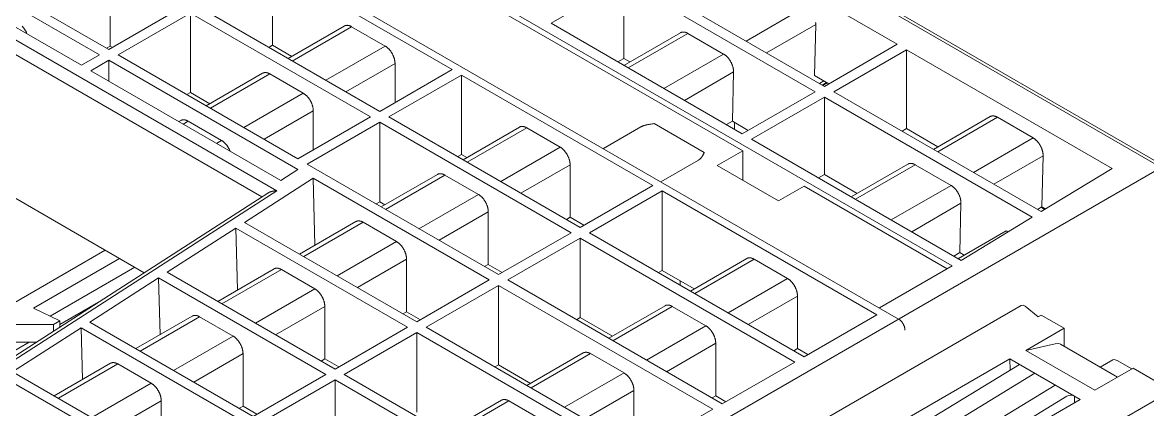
# Model space of a CAD drawing. Header units: inches. Extents: x 67248 to 85686, y -40174 to -31152.
# Drawn here: x 75342.5 to 75409.8, y -37871.2 to -37848.1 of the extents above; entities that cross this region are included whole.
import ezdxf

# ---------------------------------------------------------------- set-up
doc = ezdxf.new("R2010")
doc.units = ezdxf.units.IN
doc.header["$MEASUREMENT"] = 0

# ---------------------------------------------------------------- blocks, each defined once
blk = doc.blocks.new('ET200S')
at = {"lineweight": 0}
for p, q in [((110.119, 63.547), (25.973, 112.128)), ((110.369, 63.572), (26.223, 112.153)), ((98.562, 58.099), (16.537, 105.455)), ((95.592, 55.16), (11.446, 103.741)), ((0.38, 97.352), (61.172, 62.254)), ((0.026, 96.739), (60.351, 61.911)), ((53.842, 57.72), (0.026, 88.789)), ((37.264, 78.506), (51.884, 70.066)), ((36.752, 78.21), (51.371, 69.77)), ((35.753, 77.634), (50.372, 69.193)), ((86.965, 64.468), (65.257, 77.001)), ((84.932, 76.468), (95.518, 70.357)), ((60.935, 70.3), (60.935, 74.699)), ((60.935, 74.699), (70.887, 68.953)), ((80.902, 74.141), (91.487, 68.03)), ((76.355, 71.516), (80.385, 73.843)), ((80.385, 69.569), (80.385, 73.843)), ((80.385, 73.843), (90.971, 67.732)), ((51.954, 70.26), (51.954, 73.168)), ((51.884, 70.066), (55.897, 72.383)), ((56.922, 72.383), (66.874, 66.637)), ((87.149, 70.534), (90.454, 72.442)), ((52.396, 69.77), (56.409, 72.087)), ((56.409, 67.688), (56.409, 72.087)), ((56.409, 72.087), (66.362, 66.341)), ((61.799, 69.567), (64.916, 71.367)), ((62.033, 69.432), (65.32, 71.33)), ((67.172, 70.261), (65.32, 71.33)), ((76.355, 71.516), (86.94, 65.405)), ((80.388, 69.188), (83.523, 70.998)), ((88.28, 69.881), (91.005, 71.454)), ((90.942, 68.631), (91.005, 71.454)), ((80.622, 69.052), (83.927, 70.96)), ((85.907, 69.817), (83.927, 70.96)), ((50.372, 69.193), (51.371, 69.77)), ((51.751, 70.142), (51.954, 70.26)), ((51.954, 70.26), (52.087, 70.183)), ((52.396, 69.77), (62.349, 64.024)), ((60.732, 70.183), (60.935, 70.3)), ((60.935, 70.3), (62.002, 69.684)), ((63.885, 68.363), (67.172, 70.261)), ((82.602, 67.909), (85.907, 69.817)), ((91.487, 68.03), (95.518, 70.357)), ((92.003, 67.732), (96.034, 70.059)), ((96.034, 65.691), (96.034, 70.059)), ((96.034, 70.059), (107.417, 63.487)), ((50.885, 68.897), (51.884, 69.474)), ((51.884, 68.321), (51.884, 69.474)), ((51.884, 69.474), (62.339, 63.438)), ((65.001, 67.718), (67.723, 69.29)), ((67.723, 67.127), (67.723, 69.29)), ((80.385, 69.569), (80.05, 69.383)), ((80.385, 69.569), (80.717, 69.378)), ((50.885, 68.897), (61.395, 62.829)), ((57.273, 66.954), (60.39, 68.754)), ((57.508, 66.819), (60.795, 68.717)), ((62.646, 67.648), (60.795, 68.717)), ((66.874, 66.637), (70.887, 68.953)), ((67.387, 66.341), (71.4, 68.657)), ((71.4, 64.259), (71.4, 68.657)), ((71.4, 68.657), (81.989, 62.544)), ((83.734, 67.256), (86.458, 68.829)), ((86.397, 66.098), (86.458, 68.829)), ((90.942, 68.631), (91.735, 68.173)), ((91.215, 68.187), (91.463, 68.33)), ((91.361, 68.102), (91.609, 68.245)), ((91.639, 68.228), (91.392, 68.085)), ((56.206, 67.57), (56.409, 67.688)), ((56.409, 67.688), (57.476, 67.072)), ((59.359, 65.75), (62.646, 67.648)), ((86.94, 65.405), (90.971, 67.732)), ((87.457, 65.107), (91.487, 67.434)), ((91.487, 63.16), (91.487, 67.434)), ((91.487, 67.434), (102.989, 60.793)), ((92.003, 67.732), (103.492, 61.099)), ((60.476, 65.105), (63.198, 66.677)), ((63.198, 64.514), (63.198, 66.677)), ((55.762, 66.082), (55.865, 66.141)), ((55.996, 65.946), (56.269, 66.104)), ((58.121, 65.035), (56.269, 66.104)), ((62.349, 64.024), (66.362, 66.341)), ((62.862, 63.728), (66.874, 66.045)), ((66.874, 61.646), (66.874, 66.045)), ((66.874, 66.045), (77.463, 59.931)), ((67.387, 66.341), (77.976, 60.227)), ((86.062, 65.912), (86.397, 66.098)), ((86.397, 66.098), (87.269, 65.595)), ((86.506, 66.036), (86.506, 65.656)), ((97.521, 64.546), (100.656, 66.356)), ((97.756, 64.411), (101.06, 66.319)), ((103.04, 65.176), (101.06, 66.319)), ((71.486, 63.974), (74.603, 65.774)), ((71.72, 63.839), (75.008, 65.737)), ((76.859, 64.668), (75.008, 65.737)), ((79.258, 64.59), (81.327, 65.785)), ((84.831, 64.379), (82.073, 65.971)), ((96.034, 65.691), (95.782, 65.55)), ((96.034, 65.691), (97.769, 64.689)), ((57.848, 64.877), (58.121, 65.035)), ((87.457, 65.107), (99.064, 58.405)), ((99.736, 63.268), (103.04, 65.176)), ((71.197, 64.141), (71.4, 64.259)), ((71.4, 64.259), (71.689, 64.091)), ((73.572, 62.77), (76.859, 64.668)), ((86.965, 64.468), (85.551, 63.651)), ((86.965, 64.468), (86.965, 62.835)), ((100.867, 62.614), (103.591, 64.187)), ((103.528, 61.364), (103.591, 64.187)), ((62.862, 63.728), (73.451, 57.615)), ((65.08, 37.544), (110.119, 63.547)), ((74.689, 62.125), (77.41, 63.697)), ((77.41, 60.788), (77.41, 63.697)), ((82.44, 62.753), (84.509, 63.948)), ((88.945, 61.692), (85.551, 63.651)), ((92.975, 61.921), (96.109, 63.731)), ((93.209, 61.786), (96.514, 63.694)), ((98.494, 62.551), (96.514, 63.694)), ((59.395, 60.504), (63.189, 62.947)), ((62.339, 63.438), (61.395, 62.829)), ((63.189, 62.947), (63.289, 59.242)), ((63.189, 62.947), (72.938, 57.319)), ((66.961, 61.361), (70.078, 63.161)), ((67.195, 61.226), (70.482, 63.124)), ((72.334, 62.055), (70.482, 63.124)), ((91.487, 63.16), (91.152, 62.973)), ((91.487, 63.16), (93.304, 62.111)), ((107.417, 63.487), (103.492, 61.099)), ((77.976, 60.227), (81.989, 62.544)), ((90.359, 62.508), (88.945, 61.692)), ((98.279, 57.936), (90.359, 62.508)), ((95.189, 60.643), (98.494, 62.551)), ((61.172, 62.254), (42.788, 50.415)), ((66.671, 61.528), (66.874, 61.646)), ((66.874, 61.646), (67.164, 61.479)), ((69.047, 60.157), (72.334, 62.055)), ((78.489, 59.931), (82.502, 62.248)), ((82.502, 57.849), (82.502, 62.248)), ((82.502, 62.248), (94.393, 55.383)), ((70.163, 59.513), (72.885, 61.084)), ((72.885, 58.176), (72.885, 61.084)), ((96.32, 59.989), (99.045, 61.562)), ((98.983, 58.832), (99.045, 61.562)), ((103.276, 61.224), (103.528, 61.364)), ((103.692, 61.22), (103.507, 61.327)), ((103.528, 61.364), (103.733, 61.246)), ((68.925, 55.002), (59.395, 60.504)), ((62.435, 58.749), (65.552, 60.548)), ((62.669, 58.613), (65.957, 60.511)), ((67.808, 59.442), (65.957, 60.511)), ((77.207, 60.671), (77.41, 60.788)), ((77.41, 60.788), (78.179, 60.345)), ((102.989, 60.793), (99.064, 58.405)), ((55.116, 57.749), (58.91, 60.192)), ((58.91, 60.192), (59.003, 56.767)), ((58.91, 60.192), (68.412, 54.706)), ((73.451, 57.615), (77.463, 59.931)), ((90.366, 53.074), (78.489, 59.931)), ((98.901, 58.499), (101.553, 60.03)), ((101.647, 59.976), (101.553, 60.03)), ((64.521, 57.544), (67.808, 59.442)), ((73.963, 57.319), (77.976, 59.635)), ((77.976, 55.236), (77.976, 59.635)), ((77.976, 59.635), (89.851, 52.779)), ((51.687, 58.964), (45.449, 55.362)), ((98.649, 58.645), (98.983, 58.832)), ((98.983, 58.832), (99.229, 58.69)), ((52.465, 58.515), (47.709, 55.769)), ((53.313, 58.025), (48.632, 55.322)), ((57.91, 56.136), (61.027, 57.935)), ((65.638, 56.9), (68.359, 58.471)), ((68.359, 55.563), (68.359, 58.471)), ((72.682, 58.058), (72.885, 58.176)), ((72.885, 58.176), (73.654, 57.732)), ((84.073, 56.708), (87.19, 58.507)), ((84.307, 56.572), (87.594, 58.47)), ((89.446, 57.401), (87.594, 58.47)), ((94.531, 55.772), (98.562, 58.099)), ((50.838, 54.993), (54.632, 57.436)), ((54.632, 57.436), (54.717, 54.292)), ((54.632, 57.436), (63.887, 52.093)), ((64.4, 52.389), (55.116, 57.749)), ((58.144, 56.001), (61.431, 57.898)), ((63.283, 56.829), (61.431, 57.898)), ((68.925, 55.002), (72.938, 57.319)), ((85.824, 50.471), (73.963, 57.319)), ((82.298, 57.732), (82.502, 57.849)), ((82.502, 57.849), (84.276, 56.825)), ((86.159, 55.503), (89.446, 57.401)), ((59.996, 54.932), (63.283, 56.829)), ((69.438, 54.706), (73.451, 57.023)), ((73.451, 52.624), (73.451, 57.023)), ((73.451, 57.023), (85.31, 50.176)), ((83.5, 57.038), (83.5, 57.273)), ((49.17, 54.853), (51.302, 56.084)), ((87.275, 54.859), (89.997, 56.43)), ((89.997, 53.522), (89.997, 56.43)), ((47.709, 55.769), (49.17, 55.062)), ((61.112, 54.287), (63.834, 55.858)), ((63.834, 52.95), (63.834, 55.858)), ((68.156, 55.446), (68.359, 55.563)), ((68.359, 55.563), (69.128, 55.119)), ((79.547, 54.095), (82.664, 55.894)), ((79.781, 53.959), (83.069, 55.857)), ((84.92, 54.788), (83.069, 55.857)), ((90.6, 49.11), (102.371, 55.906)), ((102.371, 55.906), (102.485, 55.928)), ((102.485, 55.928), (102.521, 55.916)), ((102.521, 55.916), (102.559, 55.895)), ((102.559, 55.895), (102.597, 55.867)), ((103.311, 55.279), (102.597, 55.867)), ((48.817, 54.857), (46.19, 54.857)), ((49.17, 55.062), (48.817, 54.857)), ((48.817, 54.857), (48.817, 54.484)), ((49.17, 55.062), (49.17, 54.711)), ((59.874, 49.776), (50.838, 54.993)), ((53.384, 53.523), (56.501, 55.323)), ((53.619, 53.388), (56.906, 55.286)), ((58.757, 54.217), (56.906, 55.286)), ((77.773, 55.119), (77.976, 55.236)), ((77.976, 55.236), (79.75, 54.212)), ((94.393, 55.383), (90.366, 53.074)), ((95.724, 55.054), (95.72, 55.058)), ((95.753, 55.022), (95.75, 55.025)), ((95.757, 55.017), (95.753, 55.022)), ((95.766, 55.007), (95.761, 55.012)), ((95.829, 54.918), (95.826, 54.923)), ((95.857, 54.869), (95.855, 54.873)), ((103.487, 55.381), (103.311, 55.279)), ((103.487, 55.381), (104.76, 54.646)), ((46.559, 52.238), (50.353, 54.681)), ((50.353, 54.681), (50.43, 51.818)), ((50.353, 54.681), (59.362, 49.48)), ((55.47, 52.319), (58.757, 54.217)), ((64.4, 52.389), (68.412, 54.706)), ((64.912, 52.093), (68.925, 54.41)), ((68.925, 50.011), (68.925, 54.41)), ((68.925, 54.41), (80.769, 47.572)), ((81.283, 47.867), (69.438, 54.706)), ((81.633, 52.89), (84.92, 54.788)), ((95.902, 54.768), (95.9, 54.774)), ((95.907, 54.756), (95.904, 54.762)), ((95.908, 54.752), (95.907, 54.756)), ((95.921, 54.71), (95.92, 54.715)), ((104.76, 54.646), (102.639, 53.422)), ((104.76, 54.646), (104.76, 53.642)), ((43.955, 51.842), (47.48, 53.878)), ((47.876, 53.878), (46.19, 53.878)), ((82.75, 52.246), (85.471, 53.817)), ((85.471, 50.909), (85.471, 53.817)), ((102.639, 53.422), (104.256, 53.795)), ((104.256, 53.795), (104.459, 53.799)), ((104.459, 53.799), (104.553, 53.762)), ((104.553, 53.762), (107.709, 51.94)), ((56.587, 51.674), (59.309, 53.246)), ((59.309, 50.337), (59.309, 53.246)), ((63.631, 52.833), (63.834, 52.95)), ((63.834, 52.95), (64.603, 52.506)), ((75.022, 51.482), (78.139, 53.282)), ((75.256, 51.347), (78.543, 53.245)), ((80.395, 52.175), (78.543, 53.245)), ((89.794, 53.404), (89.997, 53.522)), ((89.997, 53.522), (90.57, 53.191)), ((101.755, 52.952), (92.841, 47.806)), ((101.769, 52.332), (101.755, 52.952)), ((101.755, 52.952), (105.644, 50.707)), ((102.639, 53.422), (106.457, 51.217)), ((48.859, 50.91), (51.976, 52.71)), ((49.093, 50.775), (52.38, 52.673)), ((54.232, 51.604), (52.38, 52.673)), ((73.247, 52.506), (73.451, 52.624)), ((73.451, 52.624), (75.225, 51.599)), ((89.851, 52.779), (85.824, 50.471)), ((102.285, 52.646), (94.29, 47.785)), ((108.579, 52.442), (106.457, 51.217)), ((107.445, 52.895), (106.749, 52.494)), ((107.445, 52.895), (107.518, 52.918)), ((107.518, 52.918), (107.695, 52.87)), ((107.695, 52.87), (108.508, 52.401)), ((108.579, 52.442), (109.851, 51.707)), ((46.074, 51.926), (54.836, 46.867)), ((55.349, 47.163), (46.559, 52.238)), ((59.874, 49.776), (63.887, 52.093)), ((60.387, 49.48), (64.4, 51.797)), ((64.4, 47.398), (64.4, 51.797)), ((64.4, 51.797), (76.227, 44.968)), ((76.742, 45.263), (64.912, 52.093)), ((77.108, 50.278), (80.395, 52.175)), ((103.134, 52.156), (95.138, 47.295)), ((50.945, 49.706), (54.232, 51.604)), ((78.224, 49.633), (80.946, 51.205)), ((80.946, 48.296), (80.946, 51.205)), ((104.265, 51.503), (96.27, 46.642)), ((110.693, 51.193), (97.621, 43.646)), ((52.061, 49.061), (54.783, 50.633)), ((54.783, 47.725), (54.783, 50.633)), ((70.496, 48.869), (73.613, 50.669)), ((70.731, 48.734), (74.018, 50.632)), ((75.869, 49.563), (74.018, 50.632)), ((85.268, 50.792), (85.471, 50.909)), ((85.471, 50.909), (86.028, 50.588)), ((105.644, 50.707), (95.674, 44.951)), ((104.902, 50.884), (97.118, 46.152)), ((104.902, 50.884), (104.999, 50.924)), ((104.999, 50.924), (105.114, 50.939)), ((105.114, 50.939), (105.228, 50.928)), ((105.228, 50.928), (105.326, 50.89)), ((105.326, 50.89), (105.326, 50.523)), ((59.105, 50.22), (59.309, 50.337)), ((59.309, 50.337), (60.077, 49.894)), ((85.31, 50.176), (81.283, 47.867))]:
    blk.add_line(p, q, dxfattribs=at)
for points in [[(91, 71.562), (91.002, 71.54), (91.004, 71.519), (91.005, 71.497), (91.005, 71.476), (91.005, 71.454)], [(47.091, 71.353), (47.104, 71.339), (47.118, 71.324), (47.13, 71.309), (47.143, 71.294), (47.156, 71.278), (47.168, 71.263), (47.18, 71.247), (47.191, 71.231), (47.203, 71.215), (47.214, 71.198), (47.226, 71.181), (47.237, 71.163), (47.248, 71.146), (47.258, 71.128), (47.269, 71.11), (47.279, 71.092), (47.288, 71.074), (47.298, 71.056), (47.307, 71.038), (47.316, 71.019), (47.324, 71), (47.333, 70.981), (47.341, 70.962), (47.349, 70.943)], [(64.916, 71.366), (64.922, 71.37), (64.929, 71.373), (64.935, 71.377), (64.942, 71.38), (64.949, 71.383), (64.955, 71.385), (64.962, 71.388), (64.969, 71.39), (64.976, 71.393), (64.983, 71.395), (64.99, 71.396), (64.997, 71.398), (65.005, 71.4), (65.012, 71.401), (65.019, 71.402), (65.027, 71.403), (65.034, 71.404), (65.042, 71.405), (65.049, 71.405), (65.057, 71.406), (65.065, 71.406), (65.072, 71.406), (65.08, 71.406), (65.087, 71.405), (65.095, 71.405), (65.102, 71.404), (65.11, 71.403), (65.118, 71.403), (65.125, 71.402), (65.133, 71.4), (65.14, 71.399), (65.148, 71.398), (65.157, 71.396), (65.167, 71.393), (65.176, 71.391), (65.186, 71.388), (65.195, 71.385), (65.204, 71.382), (65.214, 71.379), (65.223, 71.376), (65.232, 71.372), (65.241, 71.369), (65.25, 71.365), (65.259, 71.361), (65.268, 71.357), (65.277, 71.353), (65.286, 71.348), (65.294, 71.344), (65.303, 71.339), (65.312, 71.334), (65.32, 71.33)], [(83.523, 70.998), (83.529, 71.001), (83.535, 71.004), (83.542, 71.007), (83.548, 71.01), (83.555, 71.013), (83.561, 71.016), (83.568, 71.018), (83.575, 71.02), (83.582, 71.023), (83.588, 71.025), (83.595, 71.026), (83.602, 71.028), (83.609, 71.03), (83.616, 71.031), (83.623, 71.032), (83.631, 71.033), (83.638, 71.034), (83.645, 71.035), (83.652, 71.035), (83.659, 71.036), (83.667, 71.036), (83.674, 71.036), (83.681, 71.036), (83.688, 71.036), (83.695, 71.036), (83.703, 71.036), (83.71, 71.035), (83.719, 71.034), (83.728, 71.033), (83.737, 71.032), (83.747, 71.03), (83.756, 71.029), (83.765, 71.027), (83.774, 71.025), (83.783, 71.022), (83.792, 71.02), (83.801, 71.017), (83.81, 71.014), (83.818, 71.011), (83.827, 71.008), (83.836, 71.005), (83.844, 71.001), (83.853, 70.998), (83.861, 70.994), (83.87, 70.99), (83.878, 70.986), (83.887, 70.982), (83.895, 70.978), (83.903, 70.974), (83.911, 70.97), (83.919, 70.965), (83.927, 70.96)], [(67.172, 70.261), (67.19, 70.25), (67.209, 70.238), (67.226, 70.226), (67.244, 70.213), (67.261, 70.2), (67.278, 70.187), (67.295, 70.173), (67.311, 70.159), (67.327, 70.145), (67.343, 70.13), (67.36, 70.113), (67.377, 70.096), (67.393, 70.079), (67.409, 70.061), (67.424, 70.043), (67.44, 70.025), (67.454, 70.006), (67.469, 69.988), (67.483, 69.968), (67.497, 69.949), (67.511, 69.929), (67.524, 69.908), (67.537, 69.887), (67.55, 69.866), (67.562, 69.845), (67.574, 69.823), (67.586, 69.802), (67.597, 69.78), (67.608, 69.757), (67.618, 69.735), (67.628, 69.713), (67.637, 69.691), (67.646, 69.669), (67.655, 69.646), (67.663, 69.623), (67.67, 69.601), (67.678, 69.578), (67.684, 69.555), (67.69, 69.531), (67.696, 69.508), (67.701, 69.486), (67.705, 69.465), (67.709, 69.443), (67.713, 69.421), (67.716, 69.399), (67.718, 69.378), (67.72, 69.356), (67.722, 69.334), (67.723, 69.312), (67.723, 69.29)], [(85.907, 69.817), (85.926, 69.806), (85.944, 69.795), (85.961, 69.783), (85.979, 69.771), (85.996, 69.758), (86.013, 69.745), (86.029, 69.731), (86.046, 69.717), (86.062, 69.703), (86.077, 69.688), (86.093, 69.673), (86.108, 69.658), (86.122, 69.642), (86.14, 69.623), (86.157, 69.604), (86.173, 69.584), (86.189, 69.564), (86.205, 69.543), (86.22, 69.523), (86.235, 69.502), (86.249, 69.48), (86.263, 69.459), (86.277, 69.437), (86.29, 69.415), (86.303, 69.393), (86.315, 69.37), (86.327, 69.347), (86.339, 69.324), (86.35, 69.301), (86.36, 69.277), (86.37, 69.254), (86.38, 69.23), (86.389, 69.206), (86.398, 69.181), (86.406, 69.157), (86.413, 69.132), (86.421, 69.107), (86.426, 69.086), (86.431, 69.065), (86.436, 69.044), (86.441, 69.023), (86.444, 69.001), (86.448, 68.98), (86.451, 68.958), (86.453, 68.937), (86.455, 68.915), (86.457, 68.894), (86.458, 68.872), (86.458, 68.851), (86.458, 68.829)], [(60.39, 68.754), (60.397, 68.757), (60.403, 68.761), (60.41, 68.764), (60.416, 68.767), (60.423, 68.77), (60.43, 68.773), (60.437, 68.775), (60.443, 68.778), (60.45, 68.78), (60.457, 68.782), (60.464, 68.784), (60.472, 68.785), (60.479, 68.787), (60.486, 68.788), (60.494, 68.79), (60.501, 68.791), (60.509, 68.791), (60.516, 68.792), (60.524, 68.793), (60.532, 68.793), (60.539, 68.793), (60.547, 68.793), (60.554, 68.793), (60.562, 68.793), (60.569, 68.792), (60.577, 68.791), (60.585, 68.791), (60.592, 68.79), (60.6, 68.789), (60.607, 68.788), (60.615, 68.786), (60.622, 68.785), (60.632, 68.783), (60.641, 68.781), (60.651, 68.778), (60.66, 68.775), (60.67, 68.773), (60.679, 68.77), (60.688, 68.766), (60.698, 68.763), (60.707, 68.76), (60.716, 68.756), (60.725, 68.752), (60.734, 68.748), (60.743, 68.744), (60.752, 68.74), (60.76, 68.736), (60.769, 68.731), (60.778, 68.726), (60.786, 68.722), (60.795, 68.717)], [(62.646, 67.648), (62.665, 67.637), (62.683, 67.625), (62.701, 67.613), (62.719, 67.601), (62.736, 67.588), (62.753, 67.574), (62.769, 67.561), (62.786, 67.546), (62.802, 67.532), (62.818, 67.517), (62.835, 67.501), (62.851, 67.484), (62.868, 67.466), (62.883, 67.449), (62.899, 67.431), (62.914, 67.412), (62.929, 67.394), (62.943, 67.375), (62.958, 67.356), (62.971, 67.336), (62.985, 67.316), (62.999, 67.295), (63.012, 67.275), (63.025, 67.253), (63.037, 67.232), (63.049, 67.211), (63.061, 67.189), (63.072, 67.167), (63.083, 67.145), (63.093, 67.122), (63.103, 67.1), (63.112, 67.078), (63.121, 67.056), (63.129, 67.033), (63.137, 67.011), (63.145, 66.988), (63.152, 66.965), (63.159, 66.942), (63.165, 66.919), (63.171, 66.895), (63.176, 66.874), (63.18, 66.852), (63.184, 66.83), (63.187, 66.809), (63.19, 66.787), (63.193, 66.765), (63.195, 66.743), (63.196, 66.721), (63.197, 66.699), (63.198, 66.677)], [(55.865, 66.141), (55.871, 66.144), (55.878, 66.148), (55.884, 66.151), (55.891, 66.154), (55.898, 66.157), (55.904, 66.16), (55.911, 66.162), (55.918, 66.165), (55.925, 66.167), (55.932, 66.169), (55.939, 66.171), (55.946, 66.173), (55.954, 66.174), (55.961, 66.176), (55.968, 66.177), (55.976, 66.178), (55.983, 66.179), (55.991, 66.179), (55.999, 66.18), (56.006, 66.18), (56.014, 66.18), (56.021, 66.18), (56.029, 66.18), (56.036, 66.18), (56.044, 66.179), (56.052, 66.179), (56.059, 66.178), (56.067, 66.177), (56.074, 66.176), (56.082, 66.175), (56.089, 66.173), (56.097, 66.172), (56.106, 66.17), (56.116, 66.168), (56.125, 66.165), (56.135, 66.163), (56.144, 66.16), (56.154, 66.157), (56.163, 66.154), (56.172, 66.15), (56.181, 66.147), (56.19, 66.143), (56.199, 66.139), (56.208, 66.135), (56.217, 66.131), (56.226, 66.127), (56.235, 66.123), (56.244, 66.118), (56.252, 66.114), (56.261, 66.109), (56.269, 66.104)], [(100.656, 66.356), (100.662, 66.359), (100.669, 66.363), (100.675, 66.366), (100.681, 66.369), (100.688, 66.371), (100.695, 66.374), (100.701, 66.377), (100.708, 66.379), (100.715, 66.381), (100.722, 66.383), (100.729, 66.385), (100.736, 66.386), (100.743, 66.388), (100.75, 66.389), (100.757, 66.39), (100.764, 66.391), (100.771, 66.392), (100.778, 66.393), (100.785, 66.394), (100.793, 66.394), (100.8, 66.394), (100.807, 66.395), (100.814, 66.395), (100.821, 66.395), (100.829, 66.394), (100.836, 66.394), (100.843, 66.393), (100.852, 66.393), (100.861, 66.391), (100.871, 66.39), (100.88, 66.389), (100.889, 66.387), (100.898, 66.385), (100.907, 66.383), (100.916, 66.381), (100.925, 66.378), (100.934, 66.375), (100.943, 66.373), (100.952, 66.37), (100.96, 66.367), (100.969, 66.363), (100.978, 66.36), (100.986, 66.356), (100.995, 66.353), (101.003, 66.349), (101.011, 66.345), (101.02, 66.341), (101.028, 66.337), (101.036, 66.332), (101.044, 66.328), (101.052, 66.323), (101.06, 66.319)], [(74.603, 65.773), (74.61, 65.777), (74.616, 65.78), (74.623, 65.784), (74.629, 65.787), (74.636, 65.79), (74.643, 65.792), (74.649, 65.795), (74.656, 65.797), (74.663, 65.8), (74.67, 65.802), (74.677, 65.804), (74.685, 65.805), (74.692, 65.807), (74.699, 65.808), (74.707, 65.81), (74.714, 65.811), (74.722, 65.811), (74.729, 65.812), (74.737, 65.812), (74.744, 65.813), (74.752, 65.813), (74.76, 65.813), (74.767, 65.813), (74.775, 65.812), (74.782, 65.812), (74.79, 65.811), (74.797, 65.811), (74.805, 65.81), (74.812, 65.809), (74.82, 65.807), (74.827, 65.806), (74.835, 65.805), (74.845, 65.803), (74.854, 65.8), (74.864, 65.798), (74.873, 65.795), (74.883, 65.792), (74.892, 65.79), (74.901, 65.786), (74.91, 65.783), (74.92, 65.779), (74.929, 65.776), (74.938, 65.772), (74.947, 65.768), (74.956, 65.764), (74.964, 65.76), (74.973, 65.755), (74.982, 65.751), (74.99, 65.746), (74.999, 65.742), (75.008, 65.737)], [(81.327, 65.785), (81.342, 65.794), (81.358, 65.802), (81.373, 65.809), (81.389, 65.817), (81.405, 65.824), (81.421, 65.831), (81.437, 65.837), (81.454, 65.843), (81.47, 65.849), (81.492, 65.857), (81.514, 65.864), (81.536, 65.871), (81.559, 65.877), (81.581, 65.883), (81.603, 65.889), (81.626, 65.894), (81.648, 65.9), (81.682, 65.907), (81.716, 65.914), (81.75, 65.921), (81.784, 65.927), (81.818, 65.933), (81.852, 65.938), (81.907, 65.947), (81.962, 65.955), (82.018, 65.963), (82.073, 65.971)], [(58.121, 65.035), (58.135, 65.027), (58.149, 65.018), (58.163, 65.009), (58.177, 64.999), (58.19, 64.99), (58.204, 64.98), (58.217, 64.97), (58.23, 64.96), (58.243, 64.949), (58.255, 64.938), (58.268, 64.927), (58.28, 64.916), (58.292, 64.904), (58.306, 64.891), (58.32, 64.877), (58.334, 64.862), (58.347, 64.848), (58.361, 64.833), (58.374, 64.818), (58.386, 64.803), (58.399, 64.787), (58.411, 64.772), (58.423, 64.756), (58.434, 64.74), (58.446, 64.724), (58.457, 64.707), (58.469, 64.689), (58.48, 64.672), (58.491, 64.655), (58.501, 64.637), (58.512, 64.619), (58.522, 64.601), (58.531, 64.583), (58.541, 64.565), (58.55, 64.547), (58.559, 64.528), (58.567, 64.509), (58.576, 64.49), (58.584, 64.471), (58.592, 64.452)], [(103.04, 65.176), (103.059, 65.165), (103.077, 65.153), (103.095, 65.141), (103.112, 65.129), (103.129, 65.116), (103.146, 65.103), (103.163, 65.089), (103.179, 65.075), (103.195, 65.061), (103.21, 65.046), (103.226, 65.031), (103.241, 65.016), (103.256, 65), (103.273, 64.981), (103.29, 64.962), (103.306, 64.942), (103.323, 64.922), (103.338, 64.902), (103.353, 64.881), (103.368, 64.86), (103.383, 64.839), (103.397, 64.817), (103.41, 64.795), (103.423, 64.773), (103.436, 64.751), (103.448, 64.728), (103.46, 64.706), (103.472, 64.682), (103.483, 64.659), (103.493, 64.636), (103.503, 64.612), (103.513, 64.588), (103.522, 64.564), (103.531, 64.54), (103.539, 64.515), (103.547, 64.49), (103.554, 64.466), (103.559, 64.445), (103.565, 64.423), (103.569, 64.402), (103.574, 64.381), (103.578, 64.36), (103.581, 64.338), (103.584, 64.317), (103.587, 64.295), (103.589, 64.274), (103.59, 64.252), (103.591, 64.231), (103.591, 64.209), (103.591, 64.187)], [(76.859, 64.668), (76.878, 64.657), (76.896, 64.645), (76.914, 64.633), (76.931, 64.621), (76.949, 64.608), (76.966, 64.594), (76.982, 64.58), (76.999, 64.566), (77.015, 64.552), (77.031, 64.537), (77.048, 64.52), (77.064, 64.503), (77.08, 64.486), (77.096, 64.468), (77.112, 64.45), (77.127, 64.432), (77.142, 64.414), (77.156, 64.395), (77.17, 64.376), (77.184, 64.356), (77.198, 64.336), (77.212, 64.315), (77.225, 64.294), (77.238, 64.273), (77.25, 64.252), (77.262, 64.23), (77.273, 64.209), (77.285, 64.187), (77.295, 64.164), (77.306, 64.142), (77.315, 64.12), (77.325, 64.098), (77.334, 64.076), (77.342, 64.053), (77.35, 64.031), (77.358, 64.008), (77.365, 63.985), (77.372, 63.962), (77.378, 63.938), (77.384, 63.915), (77.388, 63.894), (77.393, 63.872), (77.397, 63.85), (77.4, 63.828), (77.403, 63.807), (77.406, 63.785), (77.408, 63.763), (77.409, 63.741), (77.41, 63.719), (77.41, 63.697)], [(84.831, 64.379), (84.823, 64.36), (84.815, 64.342), (84.807, 64.323), (84.8, 64.305), (84.791, 64.287), (84.783, 64.269), (84.775, 64.251), (84.77, 64.241), (84.765, 64.231), (84.759, 64.221), (84.754, 64.211), (84.749, 64.201), (84.743, 64.191), (84.738, 64.181), (84.732, 64.171), (84.726, 64.162), (84.72, 64.152), (84.714, 64.143), (84.707, 64.133), (84.701, 64.125), (84.695, 64.117), (84.689, 64.108), (84.683, 64.1), (84.677, 64.092)], [(84.677, 64.092), (84.672, 64.086), (84.667, 64.08), (84.662, 64.075), (84.657, 64.069), (84.652, 64.063), (84.647, 64.058), (84.642, 64.052), (84.636, 64.047), (84.631, 64.041), (84.626, 64.036), (84.62, 64.031), (84.615, 64.026), (84.609, 64.021), (84.604, 64.016), (84.598, 64.011), (84.593, 64.006), (84.587, 64.002), (84.581, 63.997), (84.576, 63.993), (84.57, 63.988), (84.564, 63.984), (84.558, 63.98), (84.552, 63.975), (84.546, 63.971), (84.54, 63.967), (84.534, 63.963), (84.528, 63.959), (84.522, 63.955), (84.515, 63.952), (84.509, 63.948)], [(96.109, 63.731), (96.116, 63.734), (96.122, 63.738), (96.128, 63.741), (96.135, 63.744), (96.141, 63.746), (96.148, 63.749), (96.155, 63.752), (96.161, 63.754), (96.168, 63.756), (96.175, 63.758), (96.182, 63.76), (96.189, 63.761), (96.196, 63.763), (96.203, 63.764), (96.21, 63.765), (96.217, 63.766), (96.224, 63.767), (96.231, 63.768), (96.239, 63.769), (96.246, 63.769), (96.253, 63.769), (96.26, 63.77), (96.267, 63.77), (96.275, 63.77), (96.282, 63.769), (96.289, 63.769), (96.296, 63.768), (96.306, 63.768), (96.315, 63.766), (96.324, 63.765), (96.333, 63.764), (96.342, 63.762), (96.351, 63.76), (96.36, 63.758), (96.369, 63.756), (96.378, 63.753), (96.387, 63.75), (96.396, 63.748), (96.405, 63.745), (96.414, 63.742), (96.422, 63.738), (96.431, 63.735), (96.439, 63.731), (96.448, 63.728), (96.456, 63.724), (96.465, 63.72), (96.473, 63.716), (96.481, 63.711), (96.49, 63.707), (96.498, 63.703), (96.506, 63.698), (96.514, 63.694)], [(70.078, 63.161), (70.084, 63.164), (70.091, 63.168), (70.097, 63.171), (70.104, 63.174), (70.11, 63.177), (70.117, 63.18), (70.124, 63.182), (70.131, 63.185), (70.138, 63.187), (70.145, 63.189), (70.152, 63.191), (70.159, 63.193), (70.166, 63.194), (70.174, 63.196), (70.181, 63.197), (70.189, 63.198), (70.196, 63.199), (70.204, 63.199), (70.211, 63.2), (70.219, 63.2), (70.227, 63.2), (70.234, 63.2), (70.242, 63.2), (70.249, 63.2), (70.257, 63.199), (70.264, 63.199), (70.272, 63.198), (70.28, 63.197), (70.287, 63.196), (70.295, 63.195), (70.302, 63.193), (70.309, 63.192), (70.319, 63.19), (70.329, 63.188), (70.338, 63.185), (70.348, 63.183), (70.357, 63.18), (70.366, 63.177), (70.376, 63.174), (70.385, 63.17), (70.394, 63.167), (70.403, 63.163), (70.412, 63.159), (70.421, 63.155), (70.43, 63.151), (70.439, 63.147), (70.448, 63.143), (70.456, 63.138), (70.465, 63.134), (70.474, 63.129), (70.482, 63.124)], [(98.494, 62.551), (98.512, 62.54), (98.53, 62.528), (98.548, 62.516), (98.565, 62.504), (98.582, 62.491), (98.599, 62.478), (98.616, 62.464), (98.632, 62.45), (98.648, 62.436), (98.664, 62.421), (98.679, 62.406), (98.694, 62.391), (98.709, 62.375), (98.726, 62.356), (98.743, 62.337), (98.76, 62.317), (98.776, 62.297), (98.792, 62.277), (98.807, 62.256), (98.822, 62.235), (98.836, 62.214), (98.85, 62.192), (98.863, 62.17), (98.877, 62.148), (98.889, 62.126), (98.902, 62.103), (98.914, 62.081), (98.925, 62.057), (98.936, 62.034), (98.947, 62.011), (98.957, 61.987), (98.966, 61.963), (98.976, 61.939), (98.984, 61.915), (98.992, 61.89), (99, 61.865), (99.007, 61.841), (99.013, 61.82), (99.018, 61.798), (99.023, 61.777), (99.027, 61.756), (99.031, 61.735), (99.034, 61.713), (99.037, 61.692), (99.04, 61.67), (99.042, 61.649), (99.043, 61.627), (99.044, 61.606), (99.045, 61.584), (99.045, 61.562)], [(42.517, 50.427), (60.674, 62.119), (60.685, 62.126), (60.696, 62.133), (60.707, 62.139), (60.718, 62.145), (60.729, 62.151), (60.741, 62.157), (60.752, 62.162), (60.764, 62.168), (60.776, 62.173), (60.788, 62.178), (60.801, 62.183), (60.815, 62.189), (60.829, 62.194), (60.842, 62.199), (60.856, 62.203), (60.87, 62.208), (60.884, 62.212), (60.898, 62.216), (60.913, 62.219), (60.929, 62.223), (60.945, 62.227), (60.961, 62.231), (60.977, 62.234), (60.994, 62.237), (61.01, 62.24), (61.026, 62.242), (61.043, 62.244), (61.059, 62.246), (61.075, 62.248), (61.091, 62.25), (61.107, 62.251), (61.124, 62.252), (61.14, 62.253), (61.156, 62.253), (61.172, 62.254)], [(72.334, 62.055), (72.352, 62.044), (72.371, 62.032), (72.388, 62.02), (72.406, 62.008), (72.423, 61.995), (72.44, 61.981), (72.457, 61.968), (72.473, 61.954), (72.489, 61.939), (72.505, 61.924), (72.522, 61.908), (72.539, 61.891), (72.555, 61.873), (72.571, 61.856), (72.586, 61.838), (72.602, 61.819), (72.616, 61.801), (72.631, 61.782), (72.645, 61.763), (72.659, 61.743), (72.673, 61.723), (72.686, 61.702), (72.699, 61.682), (72.712, 61.661), (72.724, 61.639), (72.736, 61.618), (72.748, 61.596), (72.759, 61.574), (72.77, 61.552), (72.78, 61.529), (72.79, 61.507), (72.799, 61.485), (72.808, 61.463), (72.817, 61.44), (72.825, 61.418), (72.832, 61.395), (72.839, 61.372), (72.846, 61.349), (72.852, 61.326), (72.858, 61.302), (72.863, 61.281), (72.867, 61.259), (72.871, 61.237), (72.875, 61.216), (72.878, 61.194), (72.88, 61.172), (72.882, 61.15), (72.884, 61.128), (72.885, 61.106), (72.885, 61.084)], [(65.552, 60.548), (65.559, 60.552), (65.565, 60.555), (65.572, 60.558), (65.578, 60.561), (65.585, 60.564), (65.592, 60.567), (65.599, 60.569), (65.605, 60.572), (65.612, 60.574), (65.619, 60.576), (65.626, 60.578), (65.634, 60.58), (65.641, 60.581), (65.648, 60.583), (65.656, 60.584), (65.663, 60.585), (65.671, 60.586), (65.678, 60.586), (65.686, 60.587), (65.693, 60.587), (65.701, 60.587), (65.709, 60.587), (65.716, 60.587), (65.724, 60.587), (65.731, 60.586), (65.739, 60.586), (65.746, 60.585), (65.754, 60.584), (65.762, 60.583), (65.769, 60.582), (65.777, 60.581), (65.784, 60.579), (65.794, 60.577), (65.803, 60.575), (65.813, 60.572), (65.822, 60.57), (65.832, 60.567), (65.841, 60.564), (65.85, 60.561), (65.859, 60.557), (65.869, 60.554), (65.878, 60.55), (65.887, 60.547), (65.896, 60.543), (65.905, 60.538), (65.913, 60.534), (65.922, 60.53), (65.931, 60.525), (65.94, 60.521), (65.948, 60.516), (65.957, 60.511)], [(67.808, 59.442), (67.827, 59.431), (67.845, 59.42), (67.863, 59.408), (67.881, 59.395), (67.898, 59.382), (67.915, 59.369), (67.931, 59.355), (67.948, 59.341), (67.964, 59.326), (67.98, 59.312), (67.997, 59.295), (68.013, 59.278), (68.029, 59.261), (68.045, 59.243), (68.061, 59.225), (68.076, 59.207), (68.091, 59.188), (68.105, 59.169), (68.12, 59.15), (68.133, 59.131), (68.147, 59.11), (68.161, 59.09), (68.174, 59.069), (68.187, 59.048), (68.199, 59.026), (68.211, 59.005), (68.222, 58.983), (68.234, 58.961), (68.244, 58.939), (68.255, 58.917), (68.265, 58.895), (68.274, 58.872), (68.283, 58.85), (68.291, 58.828), (68.299, 58.805), (68.307, 58.782), (68.314, 58.759), (68.321, 58.736), (68.327, 58.713), (68.333, 58.69), (68.337, 58.668), (68.342, 58.646), (68.346, 58.625), (68.349, 58.603), (68.352, 58.581), (68.355, 58.559), (68.357, 58.537), (68.358, 58.515), (68.359, 58.493), (68.359, 58.471)], [(87.19, 58.507), (87.196, 58.51), (87.203, 58.514), (87.209, 58.517), (87.216, 58.52), (87.222, 58.523), (87.229, 58.526), (87.236, 58.528), (87.243, 58.531), (87.25, 58.533), (87.257, 58.535), (87.264, 58.537), (87.271, 58.539), (87.278, 58.54), (87.286, 58.542), (87.293, 58.543), (87.301, 58.544), (87.308, 58.545), (87.316, 58.545), (87.323, 58.546), (87.331, 58.546), (87.339, 58.546), (87.346, 58.546), (87.354, 58.546), (87.361, 58.546), (87.369, 58.545), (87.376, 58.545), (87.384, 58.544), (87.392, 58.543), (87.399, 58.542), (87.407, 58.541), (87.414, 58.539), (87.421, 58.538), (87.431, 58.536), (87.441, 58.534), (87.45, 58.531), (87.46, 58.529), (87.469, 58.526), (87.478, 58.523), (87.488, 58.52), (87.497, 58.516), (87.506, 58.513), (87.515, 58.509), (87.524, 58.505), (87.533, 58.501), (87.542, 58.497), (87.551, 58.493), (87.56, 58.489), (87.568, 58.484), (87.577, 58.48), (87.586, 58.475), (87.594, 58.47)], [(61.027, 57.935), (61.033, 57.939), (61.04, 57.942), (61.046, 57.945), (61.053, 57.948), (61.06, 57.951), (61.066, 57.954), (61.073, 57.957), (61.08, 57.959), (61.087, 57.961), (61.094, 57.963), (61.101, 57.965), (61.108, 57.967), (61.116, 57.969), (61.123, 57.97), (61.13, 57.971), (61.138, 57.972), (61.145, 57.973), (61.153, 57.974), (61.16, 57.974), (61.168, 57.975), (61.176, 57.975), (61.183, 57.975), (61.191, 57.974), (61.198, 57.974), (61.206, 57.974), (61.213, 57.973), (61.221, 57.972), (61.229, 57.971), (61.236, 57.97), (61.244, 57.969), (61.251, 57.968), (61.259, 57.966), (61.268, 57.964), (61.278, 57.962), (61.287, 57.96), (61.297, 57.957), (61.306, 57.954), (61.315, 57.951), (61.325, 57.948), (61.334, 57.945), (61.343, 57.941), (61.352, 57.938), (61.361, 57.934), (61.37, 57.93), (61.379, 57.926), (61.388, 57.921), (61.397, 57.917), (61.405, 57.913), (61.414, 57.908), (61.423, 57.903), (61.431, 57.898)], [(89.446, 57.401), (89.464, 57.39), (89.483, 57.378), (89.5, 57.366), (89.518, 57.354), (89.535, 57.341), (89.552, 57.328), (89.569, 57.314), (89.585, 57.3), (89.601, 57.285), (89.617, 57.27), (89.634, 57.254), (89.651, 57.237), (89.667, 57.219), (89.683, 57.202), (89.698, 57.184), (89.714, 57.165), (89.728, 57.147), (89.743, 57.128), (89.757, 57.109), (89.771, 57.09), (89.785, 57.069), (89.798, 57.049), (89.811, 57.028), (89.824, 57.007), (89.836, 56.985), (89.848, 56.964), (89.86, 56.942), (89.871, 56.92), (89.882, 56.898), (89.892, 56.875), (89.902, 56.853), (89.911, 56.831), (89.92, 56.809), (89.929, 56.786), (89.937, 56.764), (89.944, 56.741), (89.951, 56.718), (89.958, 56.695), (89.964, 56.672), (89.97, 56.648), (89.975, 56.627), (89.979, 56.605), (89.983, 56.584), (89.987, 56.562), (89.99, 56.54), (89.992, 56.518), (89.994, 56.496), (89.996, 56.474), (89.997, 56.452), (89.997, 56.43)], [(63.283, 56.829), (63.301, 56.818), (63.32, 56.807), (63.337, 56.795), (63.355, 56.782), (63.372, 56.769), (63.389, 56.756), (63.406, 56.742), (63.422, 56.728), (63.438, 56.714), (63.454, 56.699), (63.471, 56.682), (63.488, 56.665), (63.504, 56.648), (63.52, 56.63), (63.535, 56.612), (63.551, 56.594), (63.565, 56.575), (63.58, 56.556), (63.594, 56.537), (63.608, 56.518), (63.622, 56.498), (63.635, 56.477), (63.648, 56.456), (63.661, 56.435), (63.673, 56.414), (63.685, 56.392), (63.697, 56.37), (63.708, 56.348), (63.719, 56.326), (63.729, 56.304), (63.739, 56.282), (63.748, 56.26), (63.757, 56.237), (63.766, 56.215), (63.774, 56.192), (63.781, 56.169), (63.789, 56.146), (63.795, 56.123), (63.801, 56.1), (63.807, 56.077), (63.812, 56.055), (63.816, 56.034), (63.82, 56.012), (63.824, 55.99), (63.827, 55.968), (63.829, 55.946), (63.831, 55.924), (63.833, 55.902), (63.834, 55.88), (63.834, 55.858)], [(82.664, 55.894), (82.671, 55.898), (82.677, 55.901), (82.684, 55.904), (82.69, 55.907), (82.697, 55.91), (82.704, 55.913), (82.711, 55.916), (82.717, 55.918), (82.724, 55.92), (82.731, 55.922), (82.738, 55.924), (82.746, 55.926), (82.753, 55.927), (82.76, 55.929), (82.768, 55.93), (82.775, 55.931), (82.783, 55.932), (82.79, 55.933), (82.798, 55.933), (82.806, 55.933), (82.813, 55.934), (82.821, 55.933), (82.828, 55.933), (82.836, 55.933), (82.843, 55.933), (82.851, 55.932), (82.859, 55.931), (82.866, 55.93), (82.874, 55.929), (82.881, 55.928), (82.889, 55.927), (82.896, 55.925), (82.906, 55.923), (82.915, 55.921), (82.925, 55.919), (82.934, 55.916), (82.944, 55.913), (82.953, 55.91), (82.962, 55.907), (82.971, 55.904), (82.981, 55.9), (82.99, 55.896), (82.999, 55.893), (83.008, 55.889), (83.017, 55.885), (83.025, 55.88), (83.034, 55.876), (83.043, 55.871), (83.052, 55.867), (83.06, 55.862), (83.069, 55.857)], [(56.501, 55.322), (56.508, 55.326), (56.514, 55.329), (56.521, 55.333), (56.527, 55.336), (56.534, 55.339), (56.541, 55.341), (56.548, 55.344), (56.554, 55.346), (56.561, 55.349), (56.568, 55.351), (56.575, 55.353), (56.583, 55.354), (56.59, 55.356), (56.597, 55.357), (56.605, 55.358), (56.612, 55.359), (56.62, 55.36), (56.627, 55.361), (56.635, 55.361), (56.643, 55.362), (56.65, 55.362), (56.658, 55.362), (56.665, 55.362), (56.673, 55.361), (56.68, 55.361), (56.688, 55.36), (56.696, 55.36), (56.703, 55.359), (56.711, 55.358), (56.718, 55.356), (56.726, 55.355), (56.733, 55.354), (56.743, 55.352), (56.752, 55.349), (56.762, 55.347), (56.771, 55.344), (56.781, 55.341), (56.79, 55.338), (56.799, 55.335), (56.809, 55.332), (56.818, 55.328), (56.827, 55.325), (56.836, 55.321), (56.845, 55.317), (56.854, 55.313), (56.863, 55.309), (56.871, 55.304), (56.88, 55.3), (56.889, 55.295), (56.897, 55.291), (56.906, 55.286)], [(95.592, 55.16), (95.604, 55.153), (95.615, 55.146), (95.627, 55.138), (95.638, 55.13), (95.649, 55.122), (95.66, 55.113), (95.67, 55.105), (95.681, 55.096), (95.691, 55.086), (95.701, 55.077), (95.712, 55.066), (95.723, 55.056), (95.733, 55.045), (95.743, 55.033), (95.753, 55.022), (95.763, 55.01), (95.773, 54.998), (95.782, 54.986), (95.791, 54.974), (95.8, 54.962), (95.809, 54.949), (95.817, 54.936), (95.826, 54.923), (95.834, 54.91), (95.842, 54.896), (95.85, 54.882), (95.857, 54.869), (95.864, 54.855), (95.871, 54.841), (95.878, 54.827), (95.884, 54.813), (95.89, 54.799), (95.896, 54.785), (95.901, 54.771), (95.907, 54.756), (95.911, 54.742), (95.916, 54.728), (95.92, 54.713), (95.924, 54.698), (95.928, 54.684), (95.931, 54.67), (95.934, 54.657), (95.937, 54.643), (95.939, 54.63), (95.941, 54.616), (95.943, 54.602), (95.944, 54.589), (95.945, 54.575), (95.945, 54.561), (95.945, 54.548)], [(95.717, 55.062), (95.712, 55.066), (95.708, 55.07), (95.704, 55.075), (95.699, 55.079), (95.695, 55.083), (95.69, 55.087), (95.686, 55.091), (95.681, 55.095), (95.676, 55.099), (95.672, 55.103), (95.667, 55.107), (95.662, 55.111), (95.658, 55.115), (95.653, 55.119), (95.648, 55.123), (95.643, 55.126), (95.638, 55.13), (95.633, 55.134), (95.628, 55.137), (95.623, 55.141), (95.618, 55.144), (95.613, 55.147), (95.608, 55.151), (95.602, 55.154), (95.597, 55.157), (95.592, 55.16)], [(95.736, 55.041), (95.733, 55.045), (95.73, 55.048)], [(95.747, 55.029), (95.745, 55.032), (95.742, 55.035)], [(95.826, 54.923), (95.822, 54.928), (95.819, 54.934), (95.815, 54.939), (95.812, 54.944), (95.808, 54.95), (95.805, 54.955), (95.801, 54.961), (95.797, 54.966), (95.793, 54.971), (95.789, 54.976), (95.786, 54.982), (95.782, 54.987), (95.778, 54.992), (95.774, 54.997), (95.77, 55.002)], [(95.837, 54.905), (95.834, 54.909), (95.831, 54.914)], [(95.845, 54.892), (95.842, 54.896), (95.839, 54.901)], [(95.852, 54.878), (95.85, 54.883), (95.847, 54.887)], [(95.898, 54.781), (95.895, 54.787), (95.893, 54.793), (95.89, 54.799), (95.888, 54.805), (95.885, 54.811), (95.883, 54.816), (95.88, 54.822), (95.877, 54.828), (95.874, 54.834), (95.872, 54.84), (95.869, 54.846), (95.866, 54.852), (95.863, 54.857), (95.86, 54.863), (95.857, 54.869)], [(58.757, 54.217), (58.776, 54.206), (58.794, 54.194), (58.812, 54.182), (58.83, 54.169), (58.847, 54.157), (58.864, 54.143), (58.881, 54.129), (58.897, 54.115), (58.913, 54.101), (58.929, 54.086), (58.946, 54.069), (58.962, 54.052), (58.979, 54.035), (58.994, 54.017), (59.01, 53.999), (59.025, 53.981), (59.04, 53.963), (59.054, 53.944), (59.069, 53.925), (59.082, 53.905), (59.096, 53.885), (59.11, 53.864), (59.123, 53.843), (59.136, 53.822), (59.148, 53.801), (59.16, 53.779), (59.172, 53.758), (59.183, 53.736), (59.194, 53.713), (59.204, 53.691), (59.214, 53.669), (59.223, 53.647), (59.232, 53.625), (59.24, 53.602), (59.248, 53.579), (59.256, 53.557), (59.263, 53.534), (59.27, 53.511), (59.276, 53.487), (59.282, 53.464), (59.287, 53.443), (59.291, 53.421), (59.295, 53.399), (59.298, 53.377), (59.301, 53.356), (59.304, 53.334), (59.306, 53.312), (59.307, 53.29), (59.308, 53.268), (59.309, 53.246)], [(84.92, 54.788), (84.939, 54.777), (84.957, 54.766), (84.975, 54.754), (84.993, 54.741), (85.01, 54.728), (85.027, 54.715), (85.043, 54.701), (85.06, 54.687), (85.076, 54.672), (85.092, 54.658), (85.109, 54.641), (85.125, 54.624), (85.142, 54.607), (85.157, 54.589), (85.173, 54.571), (85.188, 54.553), (85.203, 54.534), (85.217, 54.515), (85.232, 54.496), (85.245, 54.477), (85.259, 54.456), (85.273, 54.436), (85.286, 54.415), (85.299, 54.394), (85.311, 54.372), (85.323, 54.351), (85.335, 54.329), (85.346, 54.307), (85.356, 54.285), (85.367, 54.263), (85.377, 54.241), (85.386, 54.219), (85.395, 54.196), (85.403, 54.174), (85.411, 54.151), (85.419, 54.128), (85.426, 54.105), (85.433, 54.082), (85.439, 54.059), (85.445, 54.036), (85.45, 54.014), (85.454, 53.992), (85.458, 53.971), (85.461, 53.949), (85.464, 53.927), (85.467, 53.905), (85.469, 53.883), (85.47, 53.861), (85.471, 53.839), (85.471, 53.817)], [(95.912, 54.74), (95.911, 54.744), (95.909, 54.748)], [(95.917, 54.724), (95.916, 54.728), (95.915, 54.732)], [(95.945, 54.548), (95.945, 54.554), (95.945, 54.56), (95.945, 54.566), (95.945, 54.572), (95.945, 54.578), (95.944, 54.584), (95.944, 54.59), (95.943, 54.596), (95.943, 54.603), (95.942, 54.609), (95.941, 54.615), (95.94, 54.621), (95.939, 54.627), (95.938, 54.633), (95.937, 54.639), (95.936, 54.645), (95.935, 54.651), (95.934, 54.657), (95.933, 54.663), (95.932, 54.669), (95.93, 54.675), (95.929, 54.681), (95.927, 54.687), (95.926, 54.693), (95.924, 54.699), (95.923, 54.705)], [(78.139, 53.281), (78.145, 53.285), (78.152, 53.288), (78.158, 53.291), (78.165, 53.295), (78.172, 53.297), (78.178, 53.3), (78.185, 53.303), (78.192, 53.305), (78.199, 53.307), (78.206, 53.31), (78.213, 53.311), (78.22, 53.313), (78.228, 53.315), (78.235, 53.316), (78.242, 53.317), (78.25, 53.318), (78.257, 53.319), (78.265, 53.32), (78.272, 53.32), (78.28, 53.321), (78.288, 53.321), (78.295, 53.321), (78.303, 53.321), (78.31, 53.32), (78.318, 53.32), (78.325, 53.319), (78.333, 53.318), (78.341, 53.317), (78.348, 53.316), (78.356, 53.315), (78.363, 53.314), (78.371, 53.312), (78.38, 53.31), (78.39, 53.308), (78.399, 53.306), (78.409, 53.303), (78.418, 53.3), (78.427, 53.297), (78.437, 53.294), (78.446, 53.291), (78.455, 53.287), (78.464, 53.284), (78.473, 53.28), (78.482, 53.276), (78.491, 53.272), (78.5, 53.268), (78.509, 53.263), (78.517, 53.259), (78.526, 53.254), (78.535, 53.249), (78.543, 53.245)], [(51.976, 52.71), (51.982, 52.713), (51.989, 52.717), (51.995, 52.72), (52.002, 52.723), (52.009, 52.726), (52.015, 52.729), (52.022, 52.731), (52.029, 52.734), (52.036, 52.736), (52.043, 52.738), (52.05, 52.74), (52.057, 52.742), (52.065, 52.743), (52.072, 52.745), (52.079, 52.746), (52.087, 52.747), (52.094, 52.748), (52.102, 52.748), (52.11, 52.749), (52.117, 52.749), (52.125, 52.749), (52.132, 52.749), (52.14, 52.749), (52.147, 52.749), (52.155, 52.748), (52.163, 52.748), (52.17, 52.747), (52.178, 52.746), (52.185, 52.745), (52.193, 52.744), (52.2, 52.742), (52.208, 52.741), (52.217, 52.739), (52.227, 52.737), (52.236, 52.734), (52.246, 52.732), (52.255, 52.729), (52.265, 52.726), (52.274, 52.723), (52.283, 52.719), (52.292, 52.716), (52.301, 52.712), (52.31, 52.708), (52.319, 52.704), (52.328, 52.7), (52.337, 52.696), (52.346, 52.692), (52.355, 52.687), (52.363, 52.682), (52.372, 52.678), (52.38, 52.673)], [(80.395, 52.175), (80.413, 52.164), (80.432, 52.153), (80.449, 52.141), (80.467, 52.128), (80.484, 52.115), (80.501, 52.102), (80.518, 52.088), (80.534, 52.074), (80.55, 52.06), (80.566, 52.045), (80.583, 52.028), (80.6, 52.011), (80.616, 51.994), (80.632, 51.976), (80.647, 51.958), (80.663, 51.94), (80.677, 51.921), (80.692, 51.902), (80.706, 51.883), (80.72, 51.864), (80.734, 51.844), (80.747, 51.823), (80.76, 51.802), (80.773, 51.781), (80.786, 51.76), (80.797, 51.738), (80.809, 51.716), (80.82, 51.694), (80.831, 51.672), (80.841, 51.65), (80.851, 51.628), (80.86, 51.606), (80.869, 51.583), (80.878, 51.561), (80.886, 51.538), (80.893, 51.516), (80.901, 51.493), (80.907, 51.469), (80.913, 51.446), (80.919, 51.423), (80.924, 51.401), (80.928, 51.38), (80.932, 51.358), (80.936, 51.336), (80.939, 51.314), (80.941, 51.292), (80.943, 51.27), (80.945, 51.249), (80.946, 51.227), (80.946, 51.205)], [(54.232, 51.604), (54.25, 51.593), (54.269, 51.581), (54.287, 51.569), (54.304, 51.557), (54.321, 51.544), (54.338, 51.53), (54.355, 51.517), (54.371, 51.503), (54.387, 51.488), (54.403, 51.473), (54.42, 51.457), (54.437, 51.44), (54.453, 51.422), (54.469, 51.405), (54.485, 51.387), (54.5, 51.368), (54.515, 51.35), (54.529, 51.331), (54.543, 51.312), (54.557, 51.292), (54.571, 51.272), (54.584, 51.251), (54.597, 51.231), (54.61, 51.209), (54.623, 51.188), (54.635, 51.167), (54.646, 51.145), (54.657, 51.123), (54.668, 51.101), (54.678, 51.078), (54.688, 51.056), (54.697, 51.034), (54.706, 51.012), (54.715, 50.989), (54.723, 50.967), (54.73, 50.944), (54.738, 50.921), (54.744, 50.898), (54.751, 50.875), (54.756, 50.851), (54.761, 50.83), (54.766, 50.808), (54.769, 50.786), (54.773, 50.765), (54.776, 50.743), (54.778, 50.721), (54.78, 50.699), (54.782, 50.677), (54.783, 50.655), (54.783, 50.633)], [(73.614, 50.669), (73.62, 50.672), (73.626, 50.675), (73.633, 50.679), (73.639, 50.682), (73.646, 50.685), (73.653, 50.687), (73.66, 50.69), (73.666, 50.692), (73.673, 50.695), (73.68, 50.697), (73.687, 50.699), (73.695, 50.7), (73.702, 50.702), (73.709, 50.703), (73.717, 50.705), (73.724, 50.706), (73.732, 50.706), (73.739, 50.707), (73.747, 50.708), (73.755, 50.708), (73.762, 50.708), (73.77, 50.708), (73.777, 50.708), (73.785, 50.707), (73.792, 50.707), (73.8, 50.706), (73.808, 50.706), (73.815, 50.705), (73.823, 50.704), (73.83, 50.702), (73.838, 50.701), (73.845, 50.7), (73.855, 50.698), (73.864, 50.695), (73.874, 50.693), (73.883, 50.69), (73.893, 50.688), (73.902, 50.685), (73.911, 50.681), (73.921, 50.678), (73.93, 50.675), (73.939, 50.671), (73.948, 50.667), (73.957, 50.663), (73.966, 50.659), (73.975, 50.655), (73.983, 50.65), (73.992, 50.646), (74.001, 50.641), (74.009, 50.637), (74.018, 50.632)]]:
    blk.add_lwpolyline(points, dxfattribs=at)

msp = doc.modelspace()

# ---------------------------------------------------------------- block references
at = {"xscale": 1.08, "yscale": 1.08, "zscale": 1.08}
msp.add_blockref('ET200S', (75291.648, -37925.417, 0.332), dxfattribs=at)

doc.saveas('drawing.dxf')
